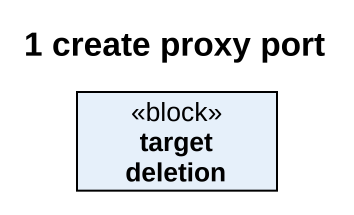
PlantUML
@startuml
title 1 create proxy port
hide circle
hide empty members
class "target deletion" as target_deletion <<block>>
@enduml
